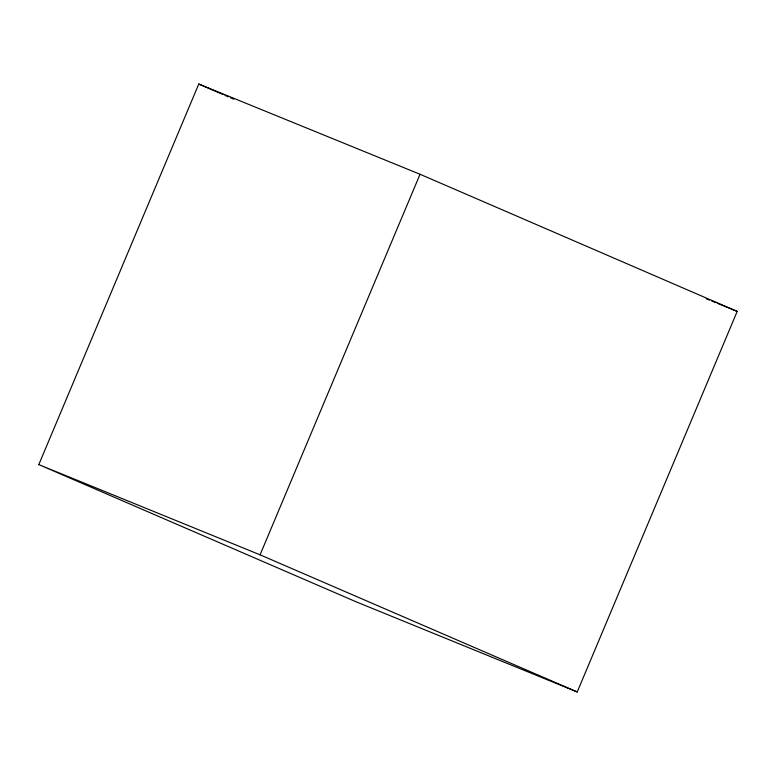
<?xml version="1.0" encoding="UTF-8"?>
<svg xmlns="http://www.w3.org/2000/svg" width="776" height="776" viewBox="0 0 776 776"><rect width="100%" height="100%" fill="white"/><g stroke="black" fill="none" stroke-linecap="round" stroke-linejoin="round"><path stroke-width="1.16" d="M38.8 464.601L198.772 84.041L420.039 174.261L737.2 311.399L577.228 691.959L355.961 601.74L38.8 464.601L260.067 554.821L577.228 691.959M260.067 554.821L420.039 174.261M706.228 298.76L709.545 300.118M711.757 301.02L715.074 302.368M717.286 303.27L737.2 311.399M198.772 84.041L222.838 94.439M225.021 95.39L228.309 96.806M230.491 97.747L233.77 99.173"/></g></svg>
